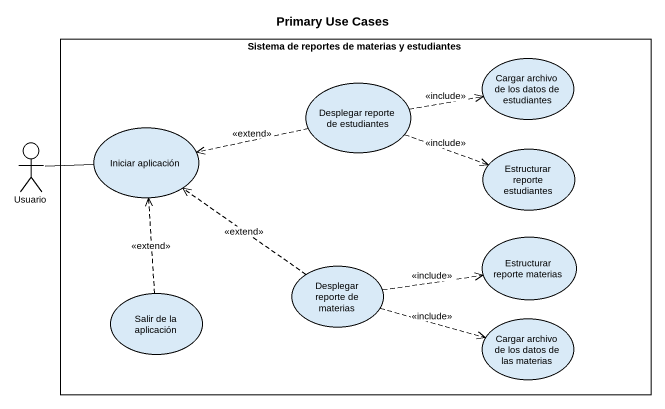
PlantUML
@startuml
title Primary Use Cases
rectangle "Sistema de reportes de materias y estudiantes" as Sistema_de_reportes_de {
  usecase "Cargar archivo de los datos de estudiantes" as Cargar_archivo_de_los_datos
  usecase "Desplegar reporte de estudiantes" as Desplegar_reporte_de
  usecase "Iniciar aplicación" as Iniciar_aplicación
  usecase "Estructurar reporte estudiantes" as Estructurar_reporte
  usecase "Desplegar reporte de materias" as Desplegar_reporte_de_2
  usecase "Estructurar reporte materias" as Estructurar_reporte_materias
  usecase "Salir de la aplicación" as Salir_de_la_aplicación
  usecase "Cargar archivo de los datos de las materias" as Cargar_archivo_de_los_datos_2
}
actor Usuario
Desplegar_reporte_de .right.> Cargar_archivo_de_los_datos : <<include>>
Desplegar_reporte_de .left.> Iniciar_aplicación : <<extend>>
Desplegar_reporte_de .right.> Estructurar_reporte : <<include>>
Usuario -right- Iniciar_aplicación
Desplegar_reporte_de_2 .up.> Iniciar_aplicación : <<extend>>
Desplegar_reporte_de_2 .right.> Estructurar_reporte_materias : <<include>>
Desplegar_reporte_de_2 .right.> Cargar_archivo_de_los_datos_2 : <<include>>
Salir_de_la_aplicación .up.> Iniciar_aplicación : <<extend>>
@enduml
